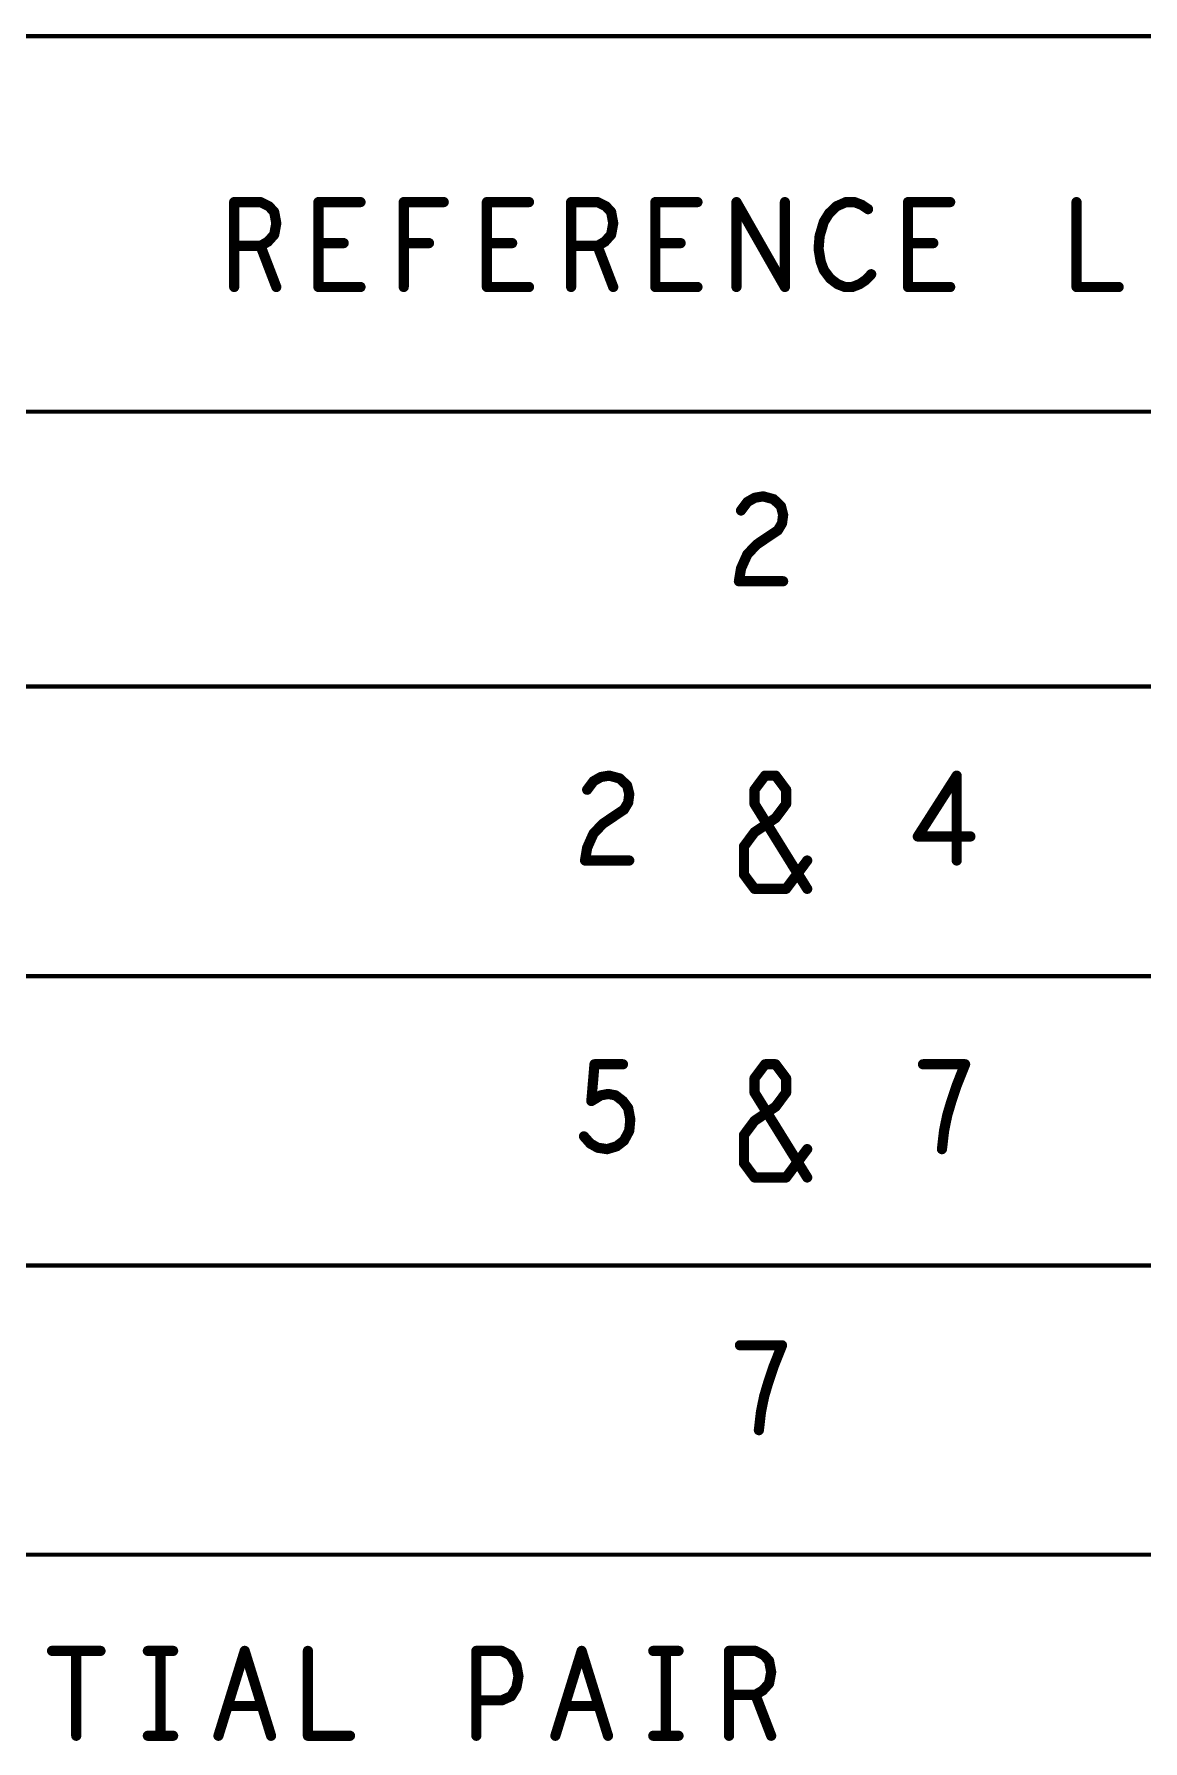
# Model space of a CAD drawing. Extents: x -14.2 to 19.9, y -5.2 to 16.9.
# Drawn here: x -6.817 to -5.184, y 1.438 to 3.951 of the extents above; entities that cross this region are included whole.
import ezdxf

# ---------------------------------------------------------------- set-up
doc = ezdxf.new("R2010")
doc.units = 0
doc.layers.get('0').update_dxf_attribs({"linetype": 'CONTINUOUS'})
doc.layers.add('FAB', color=2, linetype='CONTINUOUS')

# ---------------------------------------------------------------- blocks, each defined once
blk = doc.blocks.new('ROUND_105')
at = {"const_width": 0.0075}
blk.add_lwpolyline([(-0.00375, 0, 1), (0.00375, 0, 1)], format="xyb", close=True, dxfattribs=at)

msp = doc.modelspace()

# ---------------------------------------------------------------- linework, layer by layer
at = {"layer": 'FAB'}
for points, const_width in [([(-1.9898, 3.9477), (-12.4148, 3.9477)], 0.006), ([(-6.5221, 3.5784), (-6.5221, 3.7034)], 0.015), ([(-6.5221, 3.7034), (-6.4833, 3.7034)], 0.015), ([(-6.4833, 3.7034), (-6.4709, 3.6972)], 0.015), ([(-6.4709, 3.6972), (-6.4632, 3.6889)], 0.015), ([(-6.4632, 3.6889), (-6.4601, 3.6722)], 0.015), ([(-6.3981, 3.5784), (-6.3981, 3.7034)], 0.015), ([(-6.3981, 3.7034), (-6.3361, 3.7034)], 0.015), ([(-6.2725, 3.5784), (-6.2725, 3.7034)], 0.015), ([(-6.2725, 3.7034), (-6.2136, 3.7034)], 0.015), ([(-6.1501, 3.5784), (-6.1501, 3.7034)], 0.015), ([(-6.1501, 3.7034), (-6.0881, 3.7034)], 0.015), ([(-6.0261, 3.5784), (-6.0261, 3.7034)], 0.015), ([(-6.0261, 3.7034), (-5.9873, 3.7034)], 0.015), ([(-5.9873, 3.7034), (-5.9749, 3.6972)], 0.015), ([(-5.9749, 3.6972), (-5.9672, 3.6889)], 0.015), ([(-5.9672, 3.6889), (-5.9641, 3.6722)], 0.015), ([(-5.9021, 3.5784), (-5.9021, 3.7034)], 0.015), ([(-5.9021, 3.7034), (-5.8401, 3.7034)], 0.015), ([(-5.7827, 3.5784), (-5.7827, 3.7034)], 0.015), ([(-5.7827, 3.7034), (-5.7114, 3.5784)], 0.015), ([(-5.7114, 3.5784), (-5.7114, 3.7034)], 0.015), ([(-5.6463, 3.6868), (-5.6541, 3.6743)], 0.015), ([(-5.6355, 3.6972), (-5.6463, 3.6868)], 0.015), ([(-5.6215, 3.7034), (-5.6355, 3.6972)], 0.015), ([(-5.6091, 3.7034), (-5.6215, 3.7034)], 0.015), ([(-5.5983, 3.6993), (-5.6091, 3.7034)], 0.015), ([(-5.589, 3.693), (-5.5983, 3.6993)], 0.015), ([(-5.5301, 3.5784), (-5.5301, 3.7034)], 0.015), ([(-5.5301, 3.7034), (-5.4681, 3.7034)], 0.015), ([(-5.2821, 3.7034), (-5.2821, 3.5784)], 0.015), ([(-6.4601, 3.6722), (-6.4632, 3.6555)], 0.015), ([(-5.9641, 3.6722), (-5.9672, 3.6555)], 0.015), ([(-5.6541, 3.6743), (-5.6603, 3.6534)], 0.015), ([(-6.4833, 3.6389), (-6.5221, 3.6389)], 0.015), ([(-6.4725, 3.6451), (-6.4833, 3.6389)], 0.015), ([(-6.4833, 3.6389), (-6.4601, 3.5784)], 0.015), ([(-6.4632, 3.6555), (-6.4725, 3.6451)], 0.015), ([(-6.3609, 3.643), (-6.3981, 3.643)], 0.015), ([(-6.2353, 3.643), (-6.2725, 3.643)], 0.015), ([(-6.1129, 3.643), (-6.1501, 3.643)], 0.015), ([(-5.9873, 3.6389), (-6.0261, 3.6389)], 0.015), ([(-5.9765, 3.6451), (-5.9873, 3.6389)], 0.015), ([(-5.9873, 3.6389), (-5.9641, 3.5784)], 0.015), ([(-5.9672, 3.6555), (-5.9765, 3.6451)], 0.015), ([(-5.8649, 3.643), (-5.9021, 3.643)], 0.015), ([(-5.6603, 3.6534), (-5.6618, 3.6347)], 0.015), ([(-5.4929, 3.643), (-5.5301, 3.643)], 0.015), ([(-5.6618, 3.6347), (-5.6587, 3.6159)], 0.015), ([(-5.6587, 3.6159), (-5.6541, 3.6034)], 0.015), ([(-5.6541, 3.6034), (-5.6448, 3.5909)], 0.015), ([(-5.6448, 3.5909), (-5.6339, 3.5826)], 0.015), ([(-5.6014, 3.5826), (-5.5921, 3.5889)], 0.015), ([(-5.5921, 3.5889), (-5.5843, 3.5972)], 0.015), ([(-6.3361, 3.5784), (-6.3981, 3.5784)], 0.015), ([(-6.0881, 3.5784), (-6.1501, 3.5784)], 0.015), ([(-5.8401, 3.5784), (-5.9021, 3.5784)], 0.015), ([(-5.6339, 3.5826), (-5.6231, 3.5784)], 0.015), ([(-5.6231, 3.5784), (-5.6122, 3.5784)], 0.015), ([(-5.6122, 3.5784), (-5.6014, 3.5826)], 0.015), ([(-5.4681, 3.5784), (-5.5301, 3.5784)], 0.015), ([(-5.2821, 3.5784), (-5.2201, 3.5784)], 0.015), ([(-12.4116, 3.3948), (-1.9866, 3.3948)], 0.006), ([(-5.776, 3.2493), (-5.7667, 3.2618)], 0.015), ([(-5.7667, 3.2618), (-5.7559, 3.268)], 0.015), ([(-5.7559, 3.268), (-5.7435, 3.2701)], 0.015), ([(-5.7435, 3.2701), (-5.728, 3.2659)], 0.015), ([(-5.728, 3.2659), (-5.7171, 3.2555)], 0.015), ([(-5.7171, 3.2555), (-5.714, 3.243)], 0.015), ([(-5.714, 3.243), (-5.7156, 3.2305)], 0.015), ([(-5.7218, 3.2201), (-5.7528, 3.1993)], 0.015), ([(-5.7156, 3.2305), (-5.7218, 3.2201)], 0.015), ([(-5.7667, 3.1847), (-5.776, 3.1639)], 0.015), ([(-5.7528, 3.1993), (-5.7667, 3.1847)], 0.015), ([(-5.776, 3.1639), (-5.7791, 3.1451)], 0.015), ([(-5.7791, 3.1451), (-5.714, 3.1451)], 0.015), ([(-12.4126, 2.9901), (-1.9876, 2.9901)], 0.006), ([(-5.9824, 2.8568), (-5.97, 2.8589)], 0.015), ([(-5.97, 2.8589), (-5.9545, 2.8547)], 0.015), ([(-5.7561, 2.8381), (-5.7406, 2.8589)], 0.015), ([(-5.7406, 2.8589), (-5.7251, 2.8589)], 0.015), ([(-5.7251, 2.8589), (-5.7096, 2.8381)], 0.015), ([(-5.4585, 2.8589), (-5.5158, 2.7693)], 0.015), ([(-5.4585, 2.7339), (-5.4585, 2.8589)], 0.015), ([(-6.0025, 2.8381), (-5.9932, 2.8506)], 0.015), ([(-5.9932, 2.8506), (-5.9824, 2.8568)], 0.015), ([(-5.9545, 2.8547), (-5.9436, 2.8443)], 0.015), ([(-5.9436, 2.8443), (-5.9405, 2.8318)], 0.015), ([(-5.7561, 2.8172), (-5.7561, 2.8381)], 0.015), ([(-5.7096, 2.8381), (-5.7096, 2.8172)], 0.015), ([(-5.9483, 2.8089), (-5.9793, 2.7881)], 0.015), ([(-5.9421, 2.8193), (-5.9483, 2.8089)], 0.015), ([(-5.9405, 2.8318), (-5.9421, 2.8193)], 0.015), ([(-5.6786, 2.6922), (-5.7561, 2.8172)], 0.015), ([(-5.7096, 2.8172), (-5.7251, 2.7964)], 0.015), ([(-5.9793, 2.7881), (-5.9932, 2.7735)], 0.015), ([(-5.7251, 2.7964), (-5.7561, 2.7756)], 0.015), ([(-5.9932, 2.7735), (-6.0025, 2.7527)], 0.015), ([(-5.7561, 2.7756), (-5.7716, 2.7547)], 0.015), ([(-5.5158, 2.7693), (-5.4383, 2.7693)], 0.015), ([(-6.0025, 2.7527), (-6.0056, 2.7339)], 0.015), ([(-6.0056, 2.7339), (-5.9405, 2.7339)], 0.015), ([(-5.7716, 2.7547), (-5.7716, 2.7131)], 0.015), ([(-5.7096, 2.6922), (-5.6786, 2.7339)], 0.015), ([(-5.7716, 2.7131), (-5.7561, 2.6922)], 0.015), ([(-5.7561, 2.6922), (-5.7096, 2.6922)], 0.015), ([(-12.4174, 2.5636), (-1.9874, 2.5636)], 0.006), ([(-5.9963, 2.3797), (-5.9917, 2.4339)], 0.015), ([(-5.9917, 2.4339), (-5.9498, 2.4339)], 0.015), ([(-5.7561, 2.4131), (-5.7406, 2.4339)], 0.015), ([(-5.7406, 2.4339), (-5.7251, 2.4339)], 0.015), ([(-5.7251, 2.4339), (-5.7096, 2.4131)], 0.015), ([(-5.4461, 2.4339), (-5.5081, 2.4339)], 0.015), ([(-5.4585, 2.4027), (-5.4461, 2.4339)], 0.015), ([(-5.7561, 2.3922), (-5.7561, 2.4131)], 0.015), ([(-5.7096, 2.4131), (-5.7096, 2.3922)], 0.015), ([(-5.9824, 2.3881), (-5.9963, 2.3797)], 0.015), ([(-5.9715, 2.3902), (-5.9824, 2.3881)], 0.015), ([(-5.9607, 2.3881), (-5.9715, 2.3902)], 0.015), ([(-5.9498, 2.3797), (-5.9607, 2.3881)], 0.015), ([(-5.6786, 2.2672), (-5.7561, 2.3922)], 0.015), ([(-5.7096, 2.3922), (-5.7251, 2.3714)], 0.015), ([(-5.4662, 2.3797), (-5.4585, 2.4027)], 0.015), ([(-5.9421, 2.3693), (-5.9498, 2.3797)], 0.015), ([(-5.939, 2.3527), (-5.9421, 2.3693)], 0.015), ([(-5.7251, 2.3714), (-5.7561, 2.3506)], 0.015), ([(-5.4771, 2.336), (-5.4724, 2.3589)], 0.015), ([(-5.4724, 2.3589), (-5.4662, 2.3797)], 0.015), ([(-5.9483, 2.3214), (-5.9405, 2.336)], 0.015), ([(-5.9405, 2.336), (-5.939, 2.3527)], 0.015), ([(-5.7561, 2.3506), (-5.7716, 2.3297)], 0.015), ([(-5.7716, 2.3297), (-5.7716, 2.2881)], 0.015), ([(-5.4802, 2.3089), (-5.4771, 2.336)], 0.015), ([(-6.0072, 2.3277), (-5.9979, 2.3172)], 0.015), ([(-5.9979, 2.3172), (-5.987, 2.311)], 0.015), ([(-5.987, 2.311), (-5.9731, 2.3089)], 0.015), ([(-5.9731, 2.3089), (-5.9591, 2.3131)], 0.015), ([(-5.9591, 2.3131), (-5.9483, 2.3214)], 0.015), ([(-5.7096, 2.2672), (-5.6786, 2.3089)], 0.015), ([(-5.7716, 2.2881), (-5.7561, 2.2672)], 0.015), ([(-5.7561, 2.2672), (-5.7096, 2.2672)], 0.015), ([(-12.4174, 2.1376), (-1.9924, 2.1376)], 0.006), ([(-5.7156, 2.0201), (-5.7776, 2.0201)], 0.015), ([(-5.728, 1.9889), (-5.7156, 2.0201)], 0.015), ([(-5.7357, 1.9659), (-5.728, 1.9889)], 0.015), ([(-5.7419, 1.9451), (-5.7357, 1.9659)], 0.015), ([(-5.7466, 1.9222), (-5.7419, 1.9451)], 0.015), ([(-5.7497, 1.8951), (-5.7466, 1.9222)], 0.015), ([(-12.4144, 1.7116), (-1.9874, 1.7116)], 0.006), ([(-6.7902, 1.5701), (-6.7189, 1.5701)], 0.015), ([(-6.7546, 1.5701), (-6.7546, 1.4451)], 0.015), ([(-6.6492, 1.5701), (-6.612, 1.5701)], 0.015), ([(-6.6306, 1.5701), (-6.6306, 1.4451)], 0.015), ([(-6.5453, 1.4451), (-6.5066, 1.5701)], 0.015), ([(-6.5066, 1.5701), (-6.4678, 1.4451)], 0.015), ([(-6.4136, 1.5701), (-6.4136, 1.4451)], 0.015), ([(-6.1656, 1.4451), (-6.1656, 1.5701)], 0.015), ([(-6.1656, 1.5701), (-6.1284, 1.5701)], 0.015), ([(-6.1284, 1.5701), (-6.116, 1.5639)], 0.015), ([(-6.116, 1.5639), (-6.1067, 1.5493)], 0.015), ([(-6.0493, 1.4451), (-6.0106, 1.5701)], 0.015), ([(-6.0106, 1.5701), (-5.9718, 1.4451)], 0.015), ([(-5.9052, 1.5701), (-5.868, 1.5701)], 0.015), ([(-5.8866, 1.5701), (-5.8866, 1.4451)], 0.015), ([(-5.7936, 1.4451), (-5.7936, 1.5701)], 0.015), ([(-5.7936, 1.5701), (-5.7548, 1.5701)], 0.015), ([(-5.7548, 1.5701), (-5.7424, 1.5639)], 0.015), ([(-5.7424, 1.5639), (-5.7347, 1.5555)], 0.015), ([(-5.7347, 1.5555), (-5.7316, 1.5389)], 0.015), ([(-6.1067, 1.5493), (-6.1036, 1.5326)], 0.015), ([(-6.1036, 1.5326), (-6.1067, 1.5159)], 0.015), ([(-5.7316, 1.5389), (-5.7347, 1.5222)], 0.015), ([(-6.1144, 1.5034), (-6.1284, 1.4972)], 0.015), ([(-6.1067, 1.5159), (-6.1144, 1.5034)], 0.015), ([(-5.7548, 1.5055), (-5.7936, 1.5055)], 0.015), ([(-5.744, 1.5118), (-5.7548, 1.5055)], 0.015), ([(-5.7548, 1.5055), (-5.7316, 1.4451)], 0.015), ([(-5.7347, 1.5222), (-5.744, 1.5118)], 0.015), ([(-6.4818, 1.4889), (-6.5314, 1.4889)], 0.015), ([(-6.1284, 1.4972), (-6.1656, 1.4972)], 0.015), ([(-5.9858, 1.4889), (-6.0354, 1.4889)], 0.015), ([(-6.6492, 1.4451), (-6.612, 1.4451)], 0.015), ([(-6.4136, 1.4451), (-6.3516, 1.4451)], 0.015), ([(-5.9052, 1.4451), (-5.868, 1.4451)], 0.015)]:
    msp.add_lwpolyline(points, dxfattribs=dict(at, const_width=const_width))

# ---------------------------------------------------------------- block references
for p in [(-6.5221, 3.7034), (-6.5221, 3.7034), (-6.4833, 3.7034), (-6.4833, 3.7034), (-6.4709, 3.6972), (-6.4709, 3.6972), (-6.4632, 3.6889), (-6.4632, 3.6889), (-6.3981, 3.7034), (-6.3981, 3.7034), (-6.3361, 3.7034), (-6.2725, 3.7034), (-6.2725, 3.7034), (-6.2136, 3.7034), (-6.1501, 3.7034), (-6.1501, 3.7034), (-6.0881, 3.7034), (-6.0261, 3.7034), (-6.0261, 3.7034), (-5.9873, 3.7034), (-5.9873, 3.7034), (-5.9749, 3.6972), (-5.9749, 3.6972), (-5.9672, 3.6889), (-5.9672, 3.6889), (-5.9021, 3.7034), (-5.9021, 3.7034), (-5.8401, 3.7034), (-5.7827, 3.7034), (-5.7827, 3.7034), (-5.7114, 3.7034), (-5.6463, 3.6868), (-5.6463, 3.6868), (-5.6355, 3.6972), (-5.6355, 3.6972), (-5.6215, 3.7034), (-5.6215, 3.7034), (-5.6091, 3.7034), (-5.6091, 3.7034), (-5.5983, 3.6993), (-5.5983, 3.6993), (-5.589, 3.693), (-5.5301, 3.7034), (-5.5301, 3.7034), (-5.4681, 3.7034), (-5.2821, 3.7034), (-6.4601, 3.6722), (-6.4601, 3.6722), (-5.9641, 3.6722), (-5.9641, 3.6722), (-5.6541, 3.6743), (-5.6541, 3.6743), (-6.5221, 3.6389), (-6.4833, 3.6389), (-6.4833, 3.6389), (-6.4833, 3.6389), (-6.4725, 3.6451), (-6.4725, 3.6451), (-6.4632, 3.6555), (-6.4632, 3.6555), (-6.3981, 3.643), (-6.3609, 3.643), (-6.2725, 3.643), (-6.2353, 3.643), (-6.1501, 3.643), (-6.1129, 3.643), (-6.0261, 3.6389), (-5.9873, 3.6389), (-5.9873, 3.6389), (-5.9873, 3.6389), (-5.9765, 3.6451), (-5.9765, 3.6451), (-5.9672, 3.6555), (-5.9672, 3.6555), (-5.9021, 3.643), (-5.8649, 3.643), (-5.6603, 3.6534), (-5.6603, 3.6534), (-5.5301, 3.643), (-5.4929, 3.643), (-5.6618, 3.6347), (-5.6618, 3.6347), (-5.6587, 3.6159), (-5.6587, 3.6159), (-5.6541, 3.6034), (-5.6541, 3.6034), (-5.6448, 3.5909), (-5.6448, 3.5909), (-5.5921, 3.5889), (-5.5921, 3.5889), (-5.5843, 3.5972), (-6.5221, 3.5784), (-6.4601, 3.5784), (-6.3981, 3.5784), (-6.3981, 3.5784), (-6.3361, 3.5784), (-6.2725, 3.5784), (-6.1501, 3.5784), (-6.1501, 3.5784), (-6.0881, 3.5784), (-6.0261, 3.5784), (-5.9641, 3.5784), (-5.9021, 3.5784), (-5.9021, 3.5784), (-5.8401, 3.5784), (-5.7827, 3.5784), (-5.7114, 3.5784), (-5.7114, 3.5784), (-5.6339, 3.5826), (-5.6339, 3.5826), (-5.6231, 3.5784), (-5.6231, 3.5784), (-5.6122, 3.5784), (-5.6122, 3.5784), (-5.6014, 3.5826), (-5.6014, 3.5826), (-5.5301, 3.5784), (-5.5301, 3.5784), (-5.4681, 3.5784), (-5.2821, 3.5784), (-5.2821, 3.5784), (-5.2201, 3.5784), (-5.7667, 3.2618), (-5.7667, 3.2618), (-5.7559, 3.268), (-5.7559, 3.268), (-5.7435, 3.2701), (-5.7435, 3.2701), (-5.728, 3.2659), (-5.728, 3.2659), (-5.776, 3.2493), (-5.7171, 3.2555), (-5.7171, 3.2555), (-5.714, 3.243), (-5.714, 3.243), (-5.7218, 3.2201), (-5.7218, 3.2201), (-5.7156, 3.2305), (-5.7156, 3.2305), (-5.7667, 3.1847), (-5.7667, 3.1847), (-5.7528, 3.1993), (-5.7528, 3.1993), (-5.776, 3.1639), (-5.776, 3.1639), (-5.7791, 3.1451), (-5.7791, 3.1451), (-5.714, 3.1451), (-5.97, 2.8589), (-5.97, 2.8589), (-5.7406, 2.8589), (-5.7406, 2.8589), (-5.7251, 2.8589), (-5.7251, 2.8589), (-5.4585, 2.8589), (-5.4585, 2.8589), (-6.0025, 2.8381), (-5.9932, 2.8506), (-5.9932, 2.8506), (-5.9824, 2.8568), (-5.9824, 2.8568), (-5.9545, 2.8547), (-5.9545, 2.8547), (-5.9436, 2.8443), (-5.9436, 2.8443), (-5.7561, 2.8381), (-5.7561, 2.8381), (-5.7096, 2.8381), (-5.7096, 2.8381), (-5.9483, 2.8089), (-5.9483, 2.8089), (-5.9421, 2.8193), (-5.9421, 2.8193), (-5.9405, 2.8318), (-5.9405, 2.8318), (-5.7561, 2.8172), (-5.7561, 2.8172), (-5.7096, 2.8172), (-5.7096, 2.8172), (-5.9793, 2.7881), (-5.9793, 2.7881), (-5.7251, 2.7964), (-5.7251, 2.7964), (-5.9932, 2.7735), (-5.9932, 2.7735), (-5.7561, 2.7756), (-5.7561, 2.7756), (-5.5158, 2.7693), (-5.5158, 2.7693), (-5.4383, 2.7693), (-6.0056, 2.7339), (-6.0056, 2.7339), (-6.0025, 2.7527), (-6.0025, 2.7527), (-5.9405, 2.7339), (-5.7716, 2.7547), (-5.7716, 2.7547), (-5.6786, 2.7339), (-5.4585, 2.7339), (-5.7716, 2.7131), (-5.7716, 2.7131), (-5.7561, 2.6922), (-5.7561, 2.6922), (-5.7096, 2.6922), (-5.7096, 2.6922), (-5.6786, 2.6922), (-5.9917, 2.4339), (-5.9917, 2.4339), (-5.9498, 2.4339), (-5.7406, 2.4339), (-5.7406, 2.4339), (-5.7251, 2.4339), (-5.7251, 2.4339), (-5.5081, 2.4339), (-5.4461, 2.4339), (-5.4461, 2.4339), (-5.7561, 2.4131), (-5.7561, 2.4131), (-5.7096, 2.4131), (-5.7096, 2.4131), (-5.9824, 2.3881), (-5.9824, 2.3881), (-5.9715, 2.3902), (-5.9715, 2.3902), (-5.9607, 2.3881), (-5.9607, 2.3881), (-5.7561, 2.3922), (-5.7561, 2.3922), (-5.7096, 2.3922), (-5.7096, 2.3922), (-5.4585, 2.4027), (-5.4585, 2.4027), (-5.9963, 2.3797), (-5.9963, 2.3797), (-5.9498, 2.3797), (-5.9498, 2.3797), (-5.9421, 2.3693), (-5.9421, 2.3693), (-5.7251, 2.3714), (-5.7251, 2.3714), (-5.4724, 2.3589), (-5.4724, 2.3589), (-5.4662, 2.3797), (-5.4662, 2.3797), (-5.9405, 2.336), (-5.9405, 2.336), (-5.939, 2.3527), (-5.939, 2.3527), (-5.7716, 2.3297), (-5.7716, 2.3297), (-5.7561, 2.3506), (-5.7561, 2.3506), (-5.4771, 2.336), (-5.4771, 2.336), (-6.0072, 2.3277), (-5.9979, 2.3172), (-5.9979, 2.3172), (-5.987, 2.311), (-5.987, 2.311), (-5.9731, 2.3089), (-5.9731, 2.3089), (-5.9591, 2.3131), (-5.9591, 2.3131), (-5.9483, 2.3214), (-5.9483, 2.3214), (-5.6786, 2.3089), (-5.4802, 2.3089), (-5.7716, 2.2881), (-5.7716, 2.2881), (-5.7561, 2.2672), (-5.7561, 2.2672), (-5.7096, 2.2672), (-5.7096, 2.2672), (-5.6786, 2.2672), (-5.7776, 2.0201), (-5.7156, 2.0201), (-5.7156, 2.0201), (-5.728, 1.9889), (-5.728, 1.9889), (-5.7357, 1.9659), (-5.7357, 1.9659), (-5.7419, 1.9451), (-5.7419, 1.9451), (-5.7466, 1.9222), (-5.7466, 1.9222), (-5.7497, 1.8951), (-6.7902, 1.5701), (-6.7546, 1.5701), (-6.7189, 1.5701), (-6.6492, 1.5701), (-6.6306, 1.5701), (-6.612, 1.5701), (-6.5066, 1.5701), (-6.5066, 1.5701), (-6.4136, 1.5701), (-6.1656, 1.5701), (-6.1656, 1.5701), (-6.1284, 1.5701), (-6.1284, 1.5701), (-6.116, 1.5639), (-6.116, 1.5639), (-6.0106, 1.5701), (-6.0106, 1.5701), (-5.9052, 1.5701), (-5.8866, 1.5701), (-5.868, 1.5701), (-5.7936, 1.5701), (-5.7936, 1.5701), (-5.7548, 1.5701), (-5.7548, 1.5701), (-5.7424, 1.5639), (-5.7424, 1.5639), (-5.7347, 1.5555), (-5.7347, 1.5555), (-6.1067, 1.5493), (-6.1067, 1.5493), (-6.1036, 1.5326), (-6.1036, 1.5326), (-5.7316, 1.5389), (-5.7316, 1.5389), (-6.1144, 1.5034), (-6.1144, 1.5034), (-6.1067, 1.5159), (-6.1067, 1.5159), (-5.7936, 1.5055), (-5.7548, 1.5055), (-5.7548, 1.5055), (-5.7548, 1.5055), (-5.744, 1.5118), (-5.744, 1.5118), (-5.7347, 1.5222), (-5.7347, 1.5222), (-6.5314, 1.4889), (-6.4818, 1.4889), (-6.1656, 1.4972), (-6.1284, 1.4972), (-6.1284, 1.4972), (-6.0354, 1.4889), (-5.9858, 1.4889), (-6.7546, 1.4451), (-6.6492, 1.4451), (-6.6306, 1.4451), (-6.612, 1.4451), (-6.5453, 1.4451), (-6.4678, 1.4451), (-6.4136, 1.4451), (-6.4136, 1.4451), (-6.3516, 1.4451), (-6.1656, 1.4451), (-6.0493, 1.4451), (-5.9718, 1.4451), (-5.9052, 1.4451), (-5.8866, 1.4451), (-5.868, 1.4451), (-5.7936, 1.4451), (-5.7316, 1.4451)]:
    msp.add_blockref('ROUND_105', p, dxfattribs=at)

doc.saveas('drawing.dxf')
